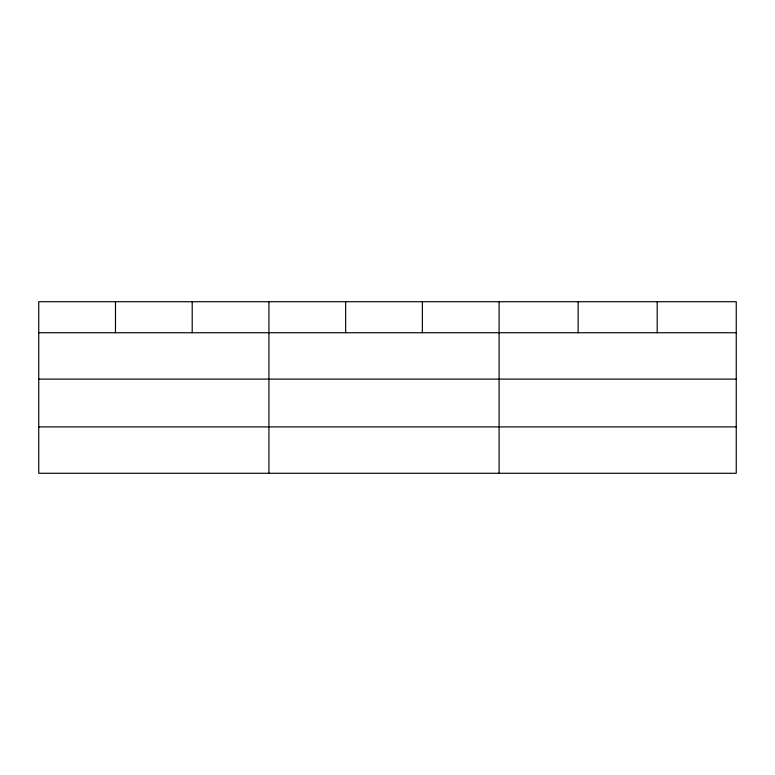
<?xml version="1.0" encoding="UTF-8"?>
<svg xmlns="http://www.w3.org/2000/svg" width="775" height="775" viewBox="0 0 775 775"><rect width="100%" height="100%" fill="white"/><g stroke="black" fill="none" stroke-linecap="round" stroke-linejoin="round"><path stroke-width="1.16" d="M736.25 379.12L736.25 301.717L38.75 301.717L38.75 473.283L736.25 473.283L736.25 379.12L38.75 379.12M38.75 332.737L736.25 332.737M38.75 426.899L736.25 426.899M657.2 301.717L657.2 332.737M578.15 301.717L578.15 332.737M499.1 301.717L499.1 473.283M422.375 301.717L422.375 332.737M345.65 301.717L345.65 332.737M268.925 301.717L268.925 473.283M192.2 301.717L192.2 332.737M115.475 301.717L115.475 332.737"/></g></svg>
